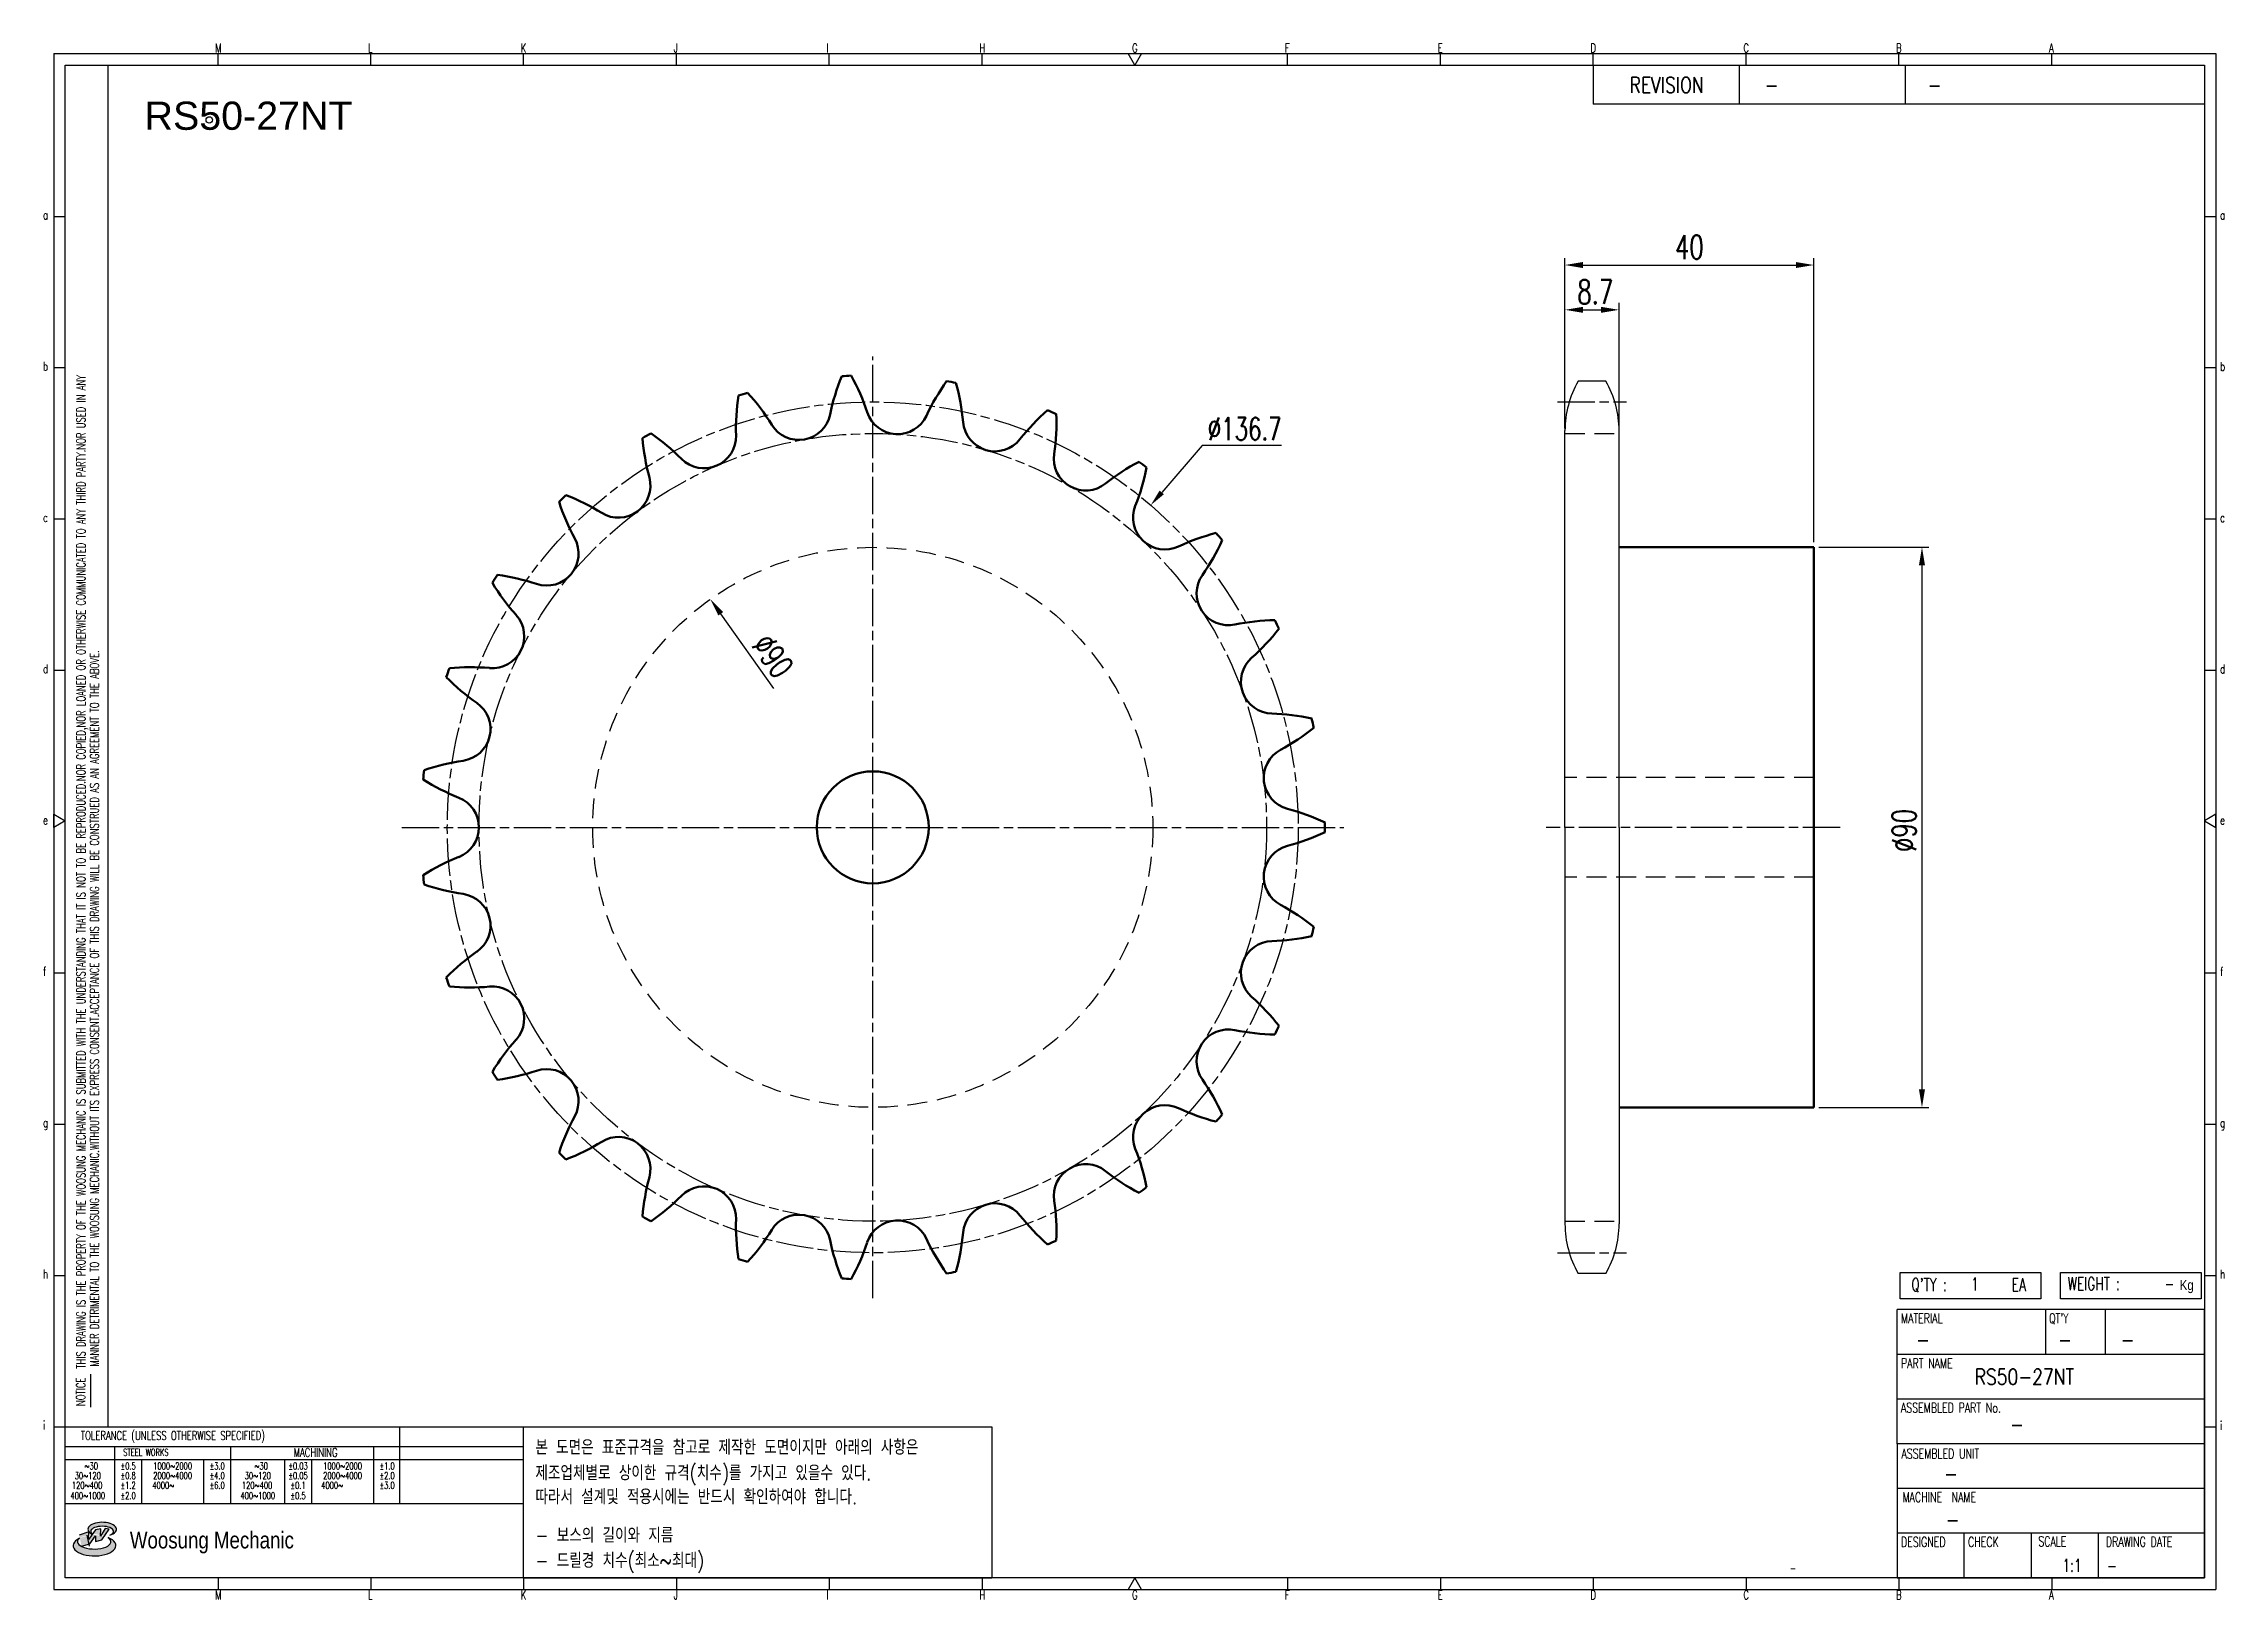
# Model space of a CAD drawing. Header units: millimetres. Extents: x 8308 to 8658, y 4750 to 5000.
import ezdxf
from ezdxf.enums import TextEntityAlignment as Align

# ---------------------------------------------------------------- set-up
doc = ezdxf.new("R2010")
doc.units = ezdxf.units.MM
for name, pattern in [('AM_ISO08W050', [18, 12, -1.5, 3, -1.5]), ('AM_ISO08W050x2', [9, 6, -0.75, 1.5, -0.75]), ('HIDDEN', [9.525, 6.35, -3.175])]:
    doc.linetypes.add(name, pattern=pattern)
for name, color, linetype, lineweight in [('1', 7, 'Continuous', 50), ('22', 30, 'AM_ISO08W050', 25), ('23', 40, 'AM_ISO08W050', 25), ('VIS', 7, 'Continuous', 50)]:
    doc.layers.add(name, color=color, linetype=linetype, lineweight=lineweight)
for name, color, linetype in [('HL', 2, 'HIDDEN'), ('S-DIM', 7, 'Continuous'), ('TITLE', 7, 'Continuous'), ('도면레이아웃', 7, 'Continuous')]:
    doc.layers.add(name, color=color, linetype=linetype)
doc.styles.add('HAN', font='ROMANS.shx', dxfattribs={"width": 0.7, "bigfont": 'whgtxt.shx'})
doc.styles.add('HKD_ST2', font='romans.shx', dxfattribs={"width": 0.7, "height": 4, "bigfont": '@extfont2.shx'})
doc.styles.add('HSG', font='SIMPLEX.shx', dxfattribs={"width": 0.7, "bigfont": 'HSG.shx'})
doc.styles.add('ROMANS', font='romans.shx', dxfattribs={"width": 0.7, "bigfont": 'whgtxt.shx'})
doc.styles.add('SLDTEXTSTYLE4', font='arial.ttf', dxfattribs={"width": 0.8})
doc.styles.get("Standard").update_dxf_attribs({"font": 'arial.ttf'})
doc.dimstyles.new('APP4', dxfattribs={"dimscale": 1.6, "dimtxt": 2.4, "dimasz": 1.8, "dimexe": 0.7, "dimexo": 0.5, "dimgap": 0.6, "dimtad": 1, "dimtoh": 1, "dimdec": 1, "dimrnd": 0.01, "dimzin": 9, "dimdsep": 46, "dimtxsty": 'HSG', "dimcen": 0, "dimclrd": 1, "dimclre": 1, "dimclrt": 256, "dimazin": 2, "dimtp": 1, "dimtm": 1, "dimtfac": 0.5, "dimtdec": 1, "dimtofl": 0, "dimtmove": 0, "dimatfit": 3, "dimfxl": 0, "dimtvp": 1, "dimtolj": 2, "dimlwd": -1, "dimlwe": -1, "dimarcsym": 0})
doc.dimstyles.new('APP6', dxfattribs={"dimscale": 1.5, "dimtxt": 2.4, "dimasz": 1.8, "dimexe": 0.7, "dimexo": 0.5, "dimgap": 0.6, "dimtad": 1, "dimtoh": 1, "dimdec": 1, "dimrnd": 0.01, "dimzin": 9, "dimdsep": 46, "dimtxsty": 'HSG', "dimcen": 0, "dimclrd": 1, "dimclre": 1, "dimclrt": 256, "dimazin": 2, "dimtp": 1, "dimtm": 1, "dimtfac": 0.5, "dimtdec": 1, "dimtofl": 0, "dimtmove": 0, "dimatfit": 3, "dimfxl": 0, "dimtvp": 1, "dimtolj": 2, "dimlwd": -1, "dimlwe": -1, "dimarcsym": 0})

# ---------------------------------------------------------------- blocks, each defined once
blk = doc.blocks.new('SUYWSHJH')
at = {"layer": '도면레이아웃'}
h = blk.add_hatch(color=10, dxfattribs=at)
h.paths.add_polyline_path([(1.544, 35.177), (1.554, 34.966), (1.779, 35.034), (2.054, 35.422), (1.908, 35.446), (1.728, 35.167), (1.741, 35.439), (1.547, 35.405), (1.292, 35.041), (1.295, 35.33), (0.943, 35.208), (1.03, 34.8), (1.336, 34.885)])
edge = h.paths.add_edge_path()
edge.add_ellipse((1.795, 35.421), major_axis=(-0.53, 0), ratio=0.487785, start_angle=122.36065, end_angle=403.39574)
edge.add_line((1.411, 35.244), (1.419, 35.261))
edge.add_ellipse((1.798, 35.344), major_axis=(-0.423, 0), ratio=0.444396, start_angle=131.58977, end_angle=386.19408, ccw=False)
edge = h.paths.add_edge_path()
edge.add_ellipse((1.512, 34.815), major_axis=(-0.793, 0), ratio=0.480113, start_angle=314.67633, end_angle=590.85213)
edge.add_ellipse((1.501, 34.958), major_axis=(-0.62, 0), ratio=0.43311, start_angle=331.7024, end_angle=574.42495, ccw=False)
for p, q in [((0, 90.118), (80.15, 90.118)), ((0, 90.118), (0, 33.191)), ((6.089, 89.693), (6.089, 90.118)), ((11.753, 89.693), (11.753, 90.118)), ((17.418, 89.693), (17.418, 90.118)), ((23.082, 89.693), (23.082, 90.118)), ((28.746, 89.693), (28.746, 90.118)), ((34.411, 89.693), (34.411, 90.118)), ((45.739, 89.693), (45.739, 90.118)), ((51.404, 89.693), (51.404, 90.118)), ((57.068, 89.693), (57.068, 90.118)), ((62.732, 89.693), (62.732, 90.118)), ((68.397, 89.693), (68.397, 90.118)), ((74.061, 89.693), (74.061, 90.118)), ((80.15, 90.118), (80.15, 33.191)), ((0, 84.085), (0.425, 84.085)), ((79.725, 84.085), (80.15, 84.085)), ((0, 78.478), (0.425, 78.478)), ((79.725, 78.478), (80.15, 78.478)), ((0, 72.87), (0.425, 72.87)), ((79.725, 72.87), (80.15, 72.87)), ((0, 67.262), (0.425, 67.262)), ((79.725, 67.262), (80.15, 67.262)), ((0, 56.047), (0.425, 56.047)), ((79.725, 56.047), (80.15, 56.047)), ((0, 50.439), (0.425, 50.439)), ((79.725, 50.439), (80.15, 50.439)), ((0, 44.832), (0.425, 44.832)), ((79.725, 44.832), (80.15, 44.832)), ((1.377, 39.947), (1.377, 41.174)), ((0, 39.224), (0.425, 39.224)), ((79.725, 39.224), (80.15, 39.224)), ((0, 33.191), (80.15, 33.191)), ((6.089, 33.616), (6.089, 33.191)), ((11.753, 33.616), (11.753, 33.191)), ((17.418, 33.616), (17.418, 33.191)), ((23.082, 33.616), (23.082, 33.191)), ((28.746, 33.616), (28.746, 33.191)), ((34.411, 33.616), (34.411, 33.191)), ((45.739, 33.616), (45.739, 33.191)), ((51.404, 33.616), (51.404, 33.191)), ((57.068, 33.616), (57.068, 33.191)), ((62.732, 33.616), (62.732, 33.191)), ((68.397, 33.616), (68.397, 33.191)), ((74.061, 33.616), (74.061, 33.191))]:
    blk.add_line(p, q)
at = {"color": 2}
for p, q in [((2.017, 39.224), (2.017, 89.693)), ((0.425, 39.224), (17.418, 39.224)), ((12.816, 39.224), (12.816, 36.382)), ((17.418, 33.616), (17.418, 39.224)), ((0.425, 38.487), (17.418, 38.487)), ((0.425, 38.012), (17.418, 38.012)), ((2.257, 38.487), (2.257, 36.382)), ((3.257, 38.012), (3.257, 36.382)), ((5.557, 38.012), (5.557, 36.382)), ((6.557, 38.5), (6.557, 36.382)), ((8.557, 38.012), (8.557, 36.382)), ((9.557, 38.026), (9.557, 36.382)), ((11.857, 38.487), (11.857, 36.382)), ((0.425, 36.382), (17.418, 36.382))]:
    blk.add_line(p, q, dxfattribs=at)
at = {"color": 6, "ltscale": 0.5}
for p, q in [((57.068, 89.693), (57.068, 88.246)), ((62.47, 89.693), (62.47, 88.246)), ((68.635, 89.693), (68.635, 88.246)), ((79.725, 88.246), (57.068, 88.246)), ((68.336, 38.59), (68.336, 43.563)), ((79.725, 43.563), (68.336, 43.563)), ((73.827, 43.563), (73.827, 41.905)), ((76.037, 43.563), (76.037, 41.905)), ((79.725, 38.59), (79.725, 43.563)), ((79.725, 41.905), (68.336, 41.905)), ((79.725, 40.248), (68.336, 40.248)), ((68.336, 38.59), (68.336, 33.616)), ((79.725, 38.59), (68.336, 38.59)), ((79.725, 33.616), (79.725, 38.59)), ((79.725, 36.932), (68.336, 36.932)), ((79.725, 35.274), (68.336, 35.274)), ((70.822, 33.616), (70.822, 35.274)), ((73.309, 33.616), (73.309, 35.274)), ((75.796, 33.616), (75.796, 35.274)), ((68.336, 33.616), (79.725, 33.616))]:
    blk.add_line(p, q, dxfattribs=at)
for points in [[(40.075, 89.693), (39.83, 90.118), (40.32, 90.118)], [(0.425, 89.693), (79.725, 89.693), (79.725, 33.616), (0.425, 33.616)], [(0.425, 61.679), (0, 61.433), (0, 61.924)], [(79.725, 61.679), (80.15, 61.433), (80.15, 61.924)], [(40.075, 33.616), (39.83, 33.191), (40.32, 33.191)]]:
    blk.add_lwpolyline(points, close=True)
at = {"layer": 'TITLE', "color": 20}
for p, q in [((68.449, 43.961), (68.449, 44.936)), ((68.449, 44.936), (73.654, 44.936)), ((73.654, 44.936), (73.654, 43.961)), ((74.39, 43.961), (74.39, 44.936)), ((74.39, 44.936), (79.595, 44.936)), ((79.595, 44.936), (79.595, 43.961)), ((73.654, 43.961), (68.449, 43.961)), ((79.595, 43.961), (74.39, 43.961))]:
    blk.add_line(p, q, dxfattribs=at)
at = {"layer": '도면레이아웃'}
for p, q in [((1.295, 35.33), (0.943, 35.208)), ((1.03, 34.8), (1.336, 34.885)), ((1.224, 35.208), (1.311, 34.8)), ((1.224, 35.208), (1.224, 35.208)), ((1.547, 35.405), (1.292, 35.041)), ((1.292, 35.041), (1.295, 35.33)), ((1.336, 34.885), (1.544, 35.177)), ((1.419, 35.261), (1.411, 35.244)), ((1.544, 35.177), (1.554, 34.966)), ((1.741, 35.439), (1.547, 35.405)), ((1.554, 34.966), (1.779, 35.034)), ((1.908, 35.446), (1.728, 35.167)), ((1.728, 35.167), (1.741, 35.439)), ((1.779, 35.034), (2.054, 35.422)), ((2.054, 35.422), (1.908, 35.446))]:
    blk.add_line(p, q, dxfattribs=at)
for centre, major_axis, ratio, start_param, end_param in [((1.795, 35.421), (-0.53, 0), 0.487785, 2.135596, 7.040584), ((1.512, 34.815), (-0.793, 0), 0.480113, 5.492138, 10.312315), ((1.501, 34.958), (-0.62, 0), 0.43311, 5.789299, 10.025607), ((1.798, 35.344), (-0.423, 0), 0.444396, 2.296675, 6.740358)]:
    blk.add_ellipse(centre, major_axis=major_axis, ratio=ratio, start_param=start_param, end_param=end_param, dxfattribs=at)
at = {"color": 4, "style": 'HKD_ST2', "width": 0.7}
for s, p in [('M', (5.988, 90.164)), ('L', (11.652, 90.164)), ('K', (17.316, 90.164)), ('J', (22.981, 90.164)), ('I', (28.645, 90.164)), ('H', (34.309, 90.164)), ('G', (39.974, 90.164)), ('F', (45.638, 90.164)), ('E', (51.302, 90.164)), ('D', (56.967, 90.164)), ('C', (62.631, 90.164)), ('B', (68.295, 90.164)), ('A', (73.96, 90.164)), ('a', (-0.395, 83.976)), ('a', (80.305, 83.97)), ('b', (-0.395, 78.368)), ('b', (80.305, 78.362)), ('c', (-0.395, 72.76)), ('c', (80.305, 72.754)), ('d', (-0.395, 67.153)), ('d', (80.305, 67.147)), ('e', (-0.395, 61.545)), ('e', (80.305, 61.539)), ('f', (-0.395, 55.937)), ('f', (80.305, 55.931)), ('g', (-0.395, 50.33)), ('g', (80.305, 50.324)), ('h', (-0.395, 44.722)), ('h', (80.305, 44.716)), ('i', (-0.395, 39.114)), ('i', (80.305, 39.108)), ('M', (5.988, 32.824)), ('L', (11.652, 32.824)), ('K', (17.316, 32.824)), ('J', (22.981, 32.824)), ('I', (28.645, 32.824)), ('H', (34.309, 32.824)), ('G', (39.974, 32.824)), ('F', (45.638, 32.824)), ('E', (51.302, 32.824)), ('D', (56.967, 32.824)), ('C', (62.631, 32.824)), ('B', (68.295, 32.824)), ('A', (73.96, 32.824))]:
    blk.add_text(s, height=0.326, dxfattribs=at).set_placement(p)
for s, height, style, width, p in [('REVISION', 0.5806, 'HAN', 0.8, (58.415, 88.664)), ('-', 0.581, 'HAN', 0.8, (63.426, 88.664)), ('-', 0.581, 'HAN', 0.8, (69.468, 88.664)), ("Q'TY : ", 0.4746, 'HKD_ST2', 0.7, (68.857, 44.253)), ('1', 0.475, 'HKD_ST2', 0.7, (71.071, 44.275)), ('EA', 0.4746, 'HKD_ST2', 0.7, (72.578, 44.253)), ('WEIGHT : ', 0.4746, 'HKD_ST2', 0.7, (74.65, 44.286)), ('-', 0.581, 'HAN', 0.8, (69.029, 42.157)), ('-', 0.581, 'HAN', 0.8, (74.289, 42.157)), ('-', 0.581, 'HAN', 0.8, (76.623, 42.157)), ('-', 0.581, 'HAN', 0.8, (72.515, 39.013)), ('-', 0.581, 'HAN', 0.8, (70.067, 37.189)), ('-', 0.581, 'HAN', 0.8, (70.126, 35.48)), ('1:1', 0.4746, 'HKD_ST2', 0.7, (74.458, 33.848)), ('-', 0.475, 'HKD_ST2', 0.7, (76.112, 33.837))]:
    blk.add_text(s, height=height, dxfattribs=dict(style=style, width=width)).set_placement(p)
at = {"color": 6, "style": 'HKD_ST2', "width": 0.7}
for s, p in [(' THIS DRAWING IS THE PROPERTY OF THE WOOSUNG MECHANIC IS SUBMITTED WITH THE UNDERSTANDING THAT IT IS NOT TO BE REPRODUCED.NOR COPIED,NOR LOANED OR OTHERWISE COMMUNICATED TO ANY THIRD PARTY.NOR USED IN ANY', (1.173, 41.217)), ('MANNER DETRIMENTAL TO THE WOOSUNG MECHANIC.WITHOUT ITS EXPRESS CONSENT.ACCEPTANCE OF THIS DRAWING WILL BE CONSTRUED AS AN AGREEMENT TO THE ABOVE.', (1.672, 41.447))]:
    blk.add_text(s, height=0.326266, rotation=90, dxfattribs=at).set_placement(p)
at = {"style": 'HKD_ST2', "width": 0.7}
blk.add_text('-', height=0.475, dxfattribs=at).set_placement((78.613, 44.286), align=Align.RIGHT)
at = {"color": 4, "style": 'HKD_ST2', "width": 0.7}
for s, height, p in [('MATERIAL', 0.3651, (68.474, 43.425)), ("QT'Y", 0.3651, (73.965, 43.425)), ('PART NAME', 0.3651, (68.474, 41.756)), ('ASSEMBLED PART No.', 0.36511, (68.474, 40.109)), ('ASSEMBLED UNIT', 0.36511, (68.49, 38.408)), ('MACHINE  NAME', 0.36511, (68.532, 36.794)), ('DESIGNED', 0.3651, (68.474, 35.136)), ('CHECK', 0.3651, (70.961, 35.136)), ('SCALE', 0.3651, (73.566, 35.153)), ('DRAWING DATE', 0.36511, (76.071, 35.141))]:
    blk.add_text(s, height=height, dxfattribs=at).set_placement(p, align=Align.TOP_LEFT)
at = {"style": 'HKD_ST2', "width": 0.7}
blk.add_text('NOTICE', height=0.3263, rotation=90, dxfattribs=at).set_placement((1.163, 39.988))
for s, height, style, width, p in [('TOLERANCE (UNLESS OTHERWISE SPECIFIED)', 0.32627, 'HKD_ST2', 0.7, (4.417, 38.896)), ('-', 0.326, 'ROMANS', 0.65, (64.469, 33.975))]:
    blk.add_text(s, height=height, dxfattribs=dict(style=style, width=width)).set_placement(p, align=Align.MIDDLE_CENTER)
at = {"color": 4, "style": 'HKD_ST2', "width": 0.7}
for s, height, p in [('STEEL WORKS', 0.26101, (3.416, 38.268)), ('MACHINING', 0.3263, (9.707, 38.27)), ('%%P0.5', 0.261, (2.757, 37.762)), ('%%P0.8', 0.261, (2.757, 37.411)), ('%%P3.0', 0.261, (6.057, 37.762)), ('%%P4.0', 0.261, (6.057, 37.411)), ('%%P0.03', 0.261, (9.057, 37.762)), ('%%P0.05', 0.261, (9.057, 37.411)), ('%%P1.0', 0.261, (12.357, 37.762)), ('%%P2.0', 0.261, (12.357, 37.411)), ('%%P1.2', 0.261, (2.757, 37.045)), ('%%P2.0', 0.261, (2.757, 36.67)), ('%%P6.0', 0.261, (6.057, 37.045)), ('%%P0.1', 0.261, (9.057, 37.045)), ('%%P0.5', 0.261, (9.057, 36.67)), ('%%P3.0', 0.261, (12.357, 37.045))]:
    blk.add_text(s, height=height, dxfattribs=at).set_placement(p, align=Align.MIDDLE)
for s, height, p in [('30%%126120', 0.261, (1.263, 37.411)), ('%%12630', 0.261, (1.389, 37.762)), ('2000%%1264000', 0.26101, (4.407, 37.411)), ('1000%%1262000', 0.26101, (4.407, 37.762)), ('30%%126120', 0.261, (7.563, 37.411)), ('%%12630', 0.261, (7.689, 37.762)), ('2000%%1264000', 0.26101, (10.707, 37.411)), ('1000%%1262000', 0.26101, (10.707, 37.762)), ('400%%1261000', 0.26101, (1.263, 36.67)), ('120%%126400', 0.26101, (1.237, 37.045)), ('4000%%126', 0.261, (4.061, 37.045)), ('400%%1261000', 0.26101, (7.563, 36.67)), ('120%%126400', 0.26101, (7.537, 37.045)), ('4000%%126', 0.261, (10.321, 37.045))]:
    blk.add_text(s, height=height, dxfattribs=at).set_placement(p, align=Align.MIDDLE_CENTER)
at = {"color": 1, "style": 'SLDTEXTSTYLE4', "width": 0.8}
blk.add_text('Woosung Mechanic', height=0.61957, dxfattribs=at).set_placement((2.822, 34.711))
at = {"layer": 'TITLE', "width": 0.8}
blk.add_text('Kg', height=0.3789, dxfattribs=at).set_placement((78.807, 44.286))
blk = doc.blocks.new('*D156')
at = {"layer": 'Defpoints', "color": 0, "transparency": 16777216}
for p in [(8485.73, 4926), (8396.4, 4822.47)]:
    blk.add_point(p, dxfattribs=at)
at = {"layer": 'S-DIM', "color": 1, "transparency": 16777216}
for p, q in [((8493.99, 4935.57), (8487.5, 4928.04)), ((8506.77, 4935.57), (8493.99, 4935.57))]:
    blk.add_line(p, q, dxfattribs=at)
blk.add_solid([(8487.15, 4928.34), (8487.84, 4927.75), (8485.73, 4926)], dxfattribs=at)
at = {"layer": 'S-DIM', "transparency": 16777216, "insert": (8500.83, 4938.27), "char_height": 3.6, "attachment_point": 5, "style": 'HSG'}
blk.add_mtext('\\A2;∅136.7', dxfattribs=at)
blk = doc.blocks.new('*D157')
at = {"layer": 'Defpoints', "color": 0, "transparency": 16777216}
for p in [(8414.96, 4910.89), (8467.16, 4837.57)]:
    blk.add_point(p, dxfattribs=at)
at = {"layer": 'S-DIM', "color": 1, "transparency": 16777216}
blk.add_line((8425.18, 4896.55), (8416.64, 4908.54), dxfattribs=at)
blk.add_solid([(8417.03, 4908.82), (8416.24, 4908.27), (8414.96, 4910.89)], dxfattribs=at)
at = {"layer": 'S-DIM', "transparency": 16777216, "insert": (8425, 4901.76), "char_height": 3.84, "attachment_point": 5, "rotation": 305.4493, "style": 'HSG'}
blk.add_mtext('\\A2;∅90', dxfattribs=at)
blk = doc.blocks.new('*D153')
at = {"layer": 'Defpoints', "color": 0, "transparency": 16777216}
for p in [(8560.99, 4957.39), (8552.29, 4937.52), (8560.99, 4937.52)]:
    blk.add_point(p, dxfattribs=at)
at = {"layer": 'S-DIM', "color": 1, "transparency": 16777216}
for p, q in [((8552.29, 4938.32), (8552.29, 4958.51)), ((8555.17, 4957.39), (8558.11, 4957.39)), ((8560.99, 4938.32), (8560.99, 4958.51))]:
    blk.add_line(p, q, dxfattribs=at)
for points in [[(8555.17, 4957.87), (8555.17, 4956.91), (8552.29, 4957.39)], [(8558.11, 4957.87), (8558.11, 4956.91), (8560.99, 4957.39)]]:
    blk.add_solid(points, dxfattribs=at)
at = {"layer": 'S-DIM', "transparency": 16777216, "insert": (8557.17, 4960.27), "char_height": 3.84, "attachment_point": 5, "style": 'HSG'}
blk.add_mtext('\\A2;8.7', dxfattribs=at)
blk = doc.blocks.new('*D154')
at = {"layer": 'Defpoints', "color": 0, "transparency": 16777216}
for p in [(8592.29, 4964.59), (8552.29, 4937.52), (8592.29, 4919.23)]:
    blk.add_point(p, dxfattribs=at)
at = {"layer": 'S-DIM', "color": 1, "transparency": 16777216}
for p, q in [((8552.29, 4938.32), (8552.29, 4965.71)), ((8555.17, 4964.59), (8589.41, 4964.59)), ((8592.29, 4920.03), (8592.29, 4965.71))]:
    blk.add_line(p, q, dxfattribs=at)
for points in [[(8555.17, 4965.07), (8555.17, 4964.11), (8552.29, 4964.59)], [(8589.41, 4965.07), (8589.41, 4964.11), (8592.29, 4964.59)]]:
    blk.add_solid(points, dxfattribs=at)
at = {"layer": 'S-DIM', "transparency": 16777216, "insert": (8572.29, 4967.47), "char_height": 3.84, "attachment_point": 5, "style": 'HSG'}
blk.add_mtext('\\A2;40', dxfattribs=at)
blk = doc.blocks.new('*D155')
at = {"layer": 'Defpoints', "color": 0, "transparency": 16777216}
for p in [(8592.29, 4919.23), (8592.29, 4829.23), (8609.67, 4829.23)]:
    blk.add_point(p, dxfattribs=at)
at = {"layer": 'S-DIM', "color": 1, "transparency": 16777216}
for p, q in [((8593.09, 4919.23), (8610.79, 4919.23)), ((8609.67, 4916.35), (8609.67, 4832.11)), ((8593.09, 4829.23), (8610.79, 4829.23))]:
    blk.add_line(p, q, dxfattribs=at)
for points in [[(8609.19, 4916.35), (8610.15, 4916.35), (8609.67, 4919.23)], [(8609.19, 4832.11), (8610.15, 4832.11), (8609.67, 4829.23)]]:
    blk.add_solid(points, dxfattribs=at)
at = {"layer": 'S-DIM', "transparency": 16777216, "insert": (8606.79, 4873.73), "char_height": 3.84, "attachment_point": 5, "rotation": 90, "style": 'HSG'}
blk.add_mtext('\\A2;%%c90', dxfattribs=at)

msp = doc.modelspace()

# ---------------------------------------------------------------- linework, layer by layer
for p, q in [((8558.87, 4945.91), (8554.42, 4945.91)), ((8552.29, 4874.23), (8552.29, 4937.98)), ((8560.99, 4874.23), (8560.99, 4937.98)), ((8552.29, 4874.23), (8552.29, 4810.49)), ((8560.99, 4874.23), (8560.99, 4810.49)), ((8558.87, 4802.55), (8554.42, 4802.55))]:
    msp.add_line(p, q)
at = {"color": 4}
msp.add_lwpolyline([(8384.95, 4777.91), (8460.21, 4777.91), (8460.21, 4753.6), (8384.95, 4753.6)], close=True, dxfattribs=at)
msp.add_circle((8334.44, 4987.9), 0.524)
for centre, start, end in [((8568.17, 4937.98), 150, 180), ((8545.12, 4937.98), 0, 30), ((8568.17, 4810.49), 180, 210), ((8545.12, 4810.49), 330, 0)]:
    msp.add_arc(centre, 15.87, start, end)
at = {"layer": '1'}
for centre, radius, start, end in [((8468.83, 4933.43), 35.36, 157.8953, 168.3333), ((8441.06, 4874.23), 72.67, 92.7307, 93.936), ((8406.61, 4929.8), 35.36, 18.3333, 28.7714), ((8481.74, 4925.43), 35.36, 144.5619, 155), ((8441.06, 4874.23), 72.67, 79.3974, 80.6026), ((8420.35, 4936.25), 35.36, 5, 15.4381), ((8454.43, 4938.24), 35.36, 171.2286, 181.6667), ((8441.06, 4874.23), 72.67, 106.064, 107.2693), ((8394.72, 4920.36), 35.36, 31.6667, 42.1047), ((8429.18, 4941.62), 5.13, 211.6667, 348.3333), ((8445.04, 4942.54), 5.13, 198.3333, 335), ((8460.69, 4939.78), 5.13, 185, 321.6667), ((8492.45, 4914.67), 35.36, 131.2286, 141.6667), ((8441.06, 4874.23), 72.67, 66.064, 67.2693), ((8435.22, 4939.36), 35.36, 351.6667, 2.1047), ((8441.06, 4874.23), 72.67, 119.3974, 120.6026), ((8439.31, 4939.6), 35.36, 184.5619, 195), ((8385.33, 4908.43), 35.36, 45, 55.4381), ((8413.96, 4937.06), 5.13, 225, 1.6667), ((8475.28, 4933.49), 5.13, 171.6667, 308.3333), ((8500.39, 4901.73), 35.36, 117.8953, 128.3333), ((8450.39, 4938.95), 35.36, 338.3333, 348.7714), ((8441.06, 4874.23), 72.67, 52.7307, 53.936), ((8441.06, 4874.23), 72.67, 132.7307, 133.936), ((8378.95, 4894.66), 35.36, 58.3333, 68.7714), ((8400.2, 4929.12), 5.13, 238.3333, 15), ((8424.29, 4937.43), 35.36, 197.8953, 208.3333), ((8488.02, 4924), 5.13, 158.3333, 295), ((8388.65, 4918.21), 5.13, 251.6667, 28.3333), ((8505.13, 4887.31), 35.36, 104.5619, 115), ((8441.06, 4874.23), 72.67, 39.3974, 40.6026), ((8465.06, 4935.05), 35.36, 325, 335.4381), ((8441.06, 4874.23), 72.67, 146.064, 147.2693), ((8410.16, 4931.86), 35.36, 211.2286, 221.6667), ((8375.91, 4879.78), 35.36, 71.6667, 82.1047), ((8498.23, 4911.83), 5.13, 145, 281.6667), ((8379.92, 4904.94), 5.13, 265, 41.6667), ((8506.42, 4872.18), 35.36, 91.2286, 101.6667), ((8441.06, 4874.23), 72.67, 26.064, 27.2693), ((8478.44, 4927.88), 35.36, 311.6667, 322.1047), ((8441.06, 4874.23), 72.67, 159.3974, 160.6026), ((8376.39, 4864.61), 35.36, 85, 95.4381), ((8505.36, 4897.63), 5.13, 131.6667, 268.3333), ((8397.71, 4923.18), 35.36, 224.5619, 235), ((8374.49, 4890.01), 5.13, 278.3333, 55), ((8504.18, 4857.16), 35.36, 77.8953, 88.3333), ((8489.81, 4917.81), 35.36, 298.3333, 308.7714), ((8441.06, 4874.23), 72.67, 12.7307, 13.936), ((8509.02, 4882.18), 5.13, 118.3333, 255), ((8441.06, 4874.23), 72.67, 172.7307, 173.936), ((8387.59, 4911.86), 35.36, 237.8953, 248.3333), ((8380.35, 4849.95), 35.36, 98.3333, 108.7714), ((8372.64, 4874.23), 5.13, 291.6667, 68.3333), ((8498.55, 4843.07), 35.36, 64.5619, 75), ((8441.06, 4874.23), 72.67, 359.3974, 0.6026), ((8498.55, 4905.4), 35.36, 285, 295.4381), ((8387.59, 4836.61), 35.36, 111.6667, 122.1047), ((8509.02, 4866.29), 5.13, 105, 241.6667), ((8441.06, 4874.23), 72.67, 186.064, 187.2693), ((8380.35, 4898.51), 35.36, 251.2286, 261.6667), ((8374.49, 4858.45), 5.13, 305, 81.6667), ((8489.81, 4830.65), 35.36, 51.2286, 61.6667), ((8441.06, 4874.23), 72.67, 346.064, 347.2693), ((8397.71, 4825.29), 35.36, 125, 135.4381), ((8505.36, 4850.83), 5.13, 91.6667, 228.3333), ((8504.18, 4891.3), 35.36, 271.6667, 282.1047), ((8441.06, 4874.23), 72.67, 199.3974, 200.6026), ((8376.39, 4883.86), 35.36, 264.5619, 275), ((8379.92, 4843.52), 5.13, 318.3333, 95), ((8478.44, 4820.59), 35.36, 37.8953, 48.3333), ((8410.16, 4816.61), 35.36, 138.3333, 148.7714), ((8498.23, 4836.63), 5.13, 78.3333, 215), ((8506.42, 4876.28), 35.36, 258.3333, 268.7714), ((8441.06, 4874.23), 72.67, 332.7307, 333.936), ((8441.06, 4874.23), 72.67, 212.7307, 213.936), ((8375.91, 4868.68), 35.36, 277.8953, 288.3333), ((8388.65, 4830.25), 5.13, 331.6667, 108.3333), ((8465.06, 4813.41), 35.36, 24.5619, 35), ((8488.02, 4824.46), 5.13, 65, 201.6667), ((8424.29, 4811.04), 35.36, 151.6667, 162.1047), ((8505.13, 4861.16), 35.36, 245, 255.4381), ((8441.06, 4874.23), 72.67, 319.3974, 320.6026), ((8378.95, 4853.81), 35.36, 291.2286, 301.6667), ((8400.2, 4819.35), 5.13, 345, 121.6667), ((8450.39, 4809.52), 35.36, 11.2286, 21.6667), ((8441.06, 4874.23), 72.67, 226.064, 227.2693), ((8475.28, 4814.98), 5.13, 51.6667, 188.3333), ((8500.39, 4846.74), 35.36, 231.6667, 242.1047), ((8439.31, 4808.87), 35.36, 165, 175.4381), ((8413.96, 4811.41), 5.13, 358.3333, 135), ((8441.06, 4874.23), 72.67, 306.064, 307.2693), ((8385.33, 4840.03), 35.36, 304.5619, 315), ((8429.18, 4806.85), 5.13, 11.6667, 148.3333), ((8460.69, 4808.68), 5.13, 38.3333, 175), ((8492.45, 4833.8), 35.36, 218.3333, 228.7714), ((8435.22, 4809.11), 35.36, 357.8953, 8.3333), ((8441.06, 4874.23), 72.67, 239.3974, 240.6026), ((8454.43, 4810.23), 35.36, 178.3333, 188.7714), ((8394.72, 4828.1), 35.36, 317.8953, 328.3333), ((8445.04, 4805.93), 5.13, 25, 161.6667), ((8420.35, 4812.21), 35.36, 344.5619, 355), ((8441.06, 4874.23), 72.67, 252.7307, 253.936), ((8468.83, 4815.04), 35.36, 191.6667, 202.1047), ((8406.61, 4818.66), 35.36, 331.2286, 341.6667), ((8481.74, 4823.04), 35.36, 205, 215.4381), ((8441.06, 4874.23), 72.67, 292.7307, 293.936), ((8441.06, 4874.23), 72.67, 266.064, 267.2693), ((8441.06, 4874.23), 72.67, 279.3974, 280.6026)]:
    msp.add_arc(centre, radius, start, end, dxfattribs=at)
at = {"layer": '22', "linetype": 'AM_ISO08W050x2'}
for p, q in [((8551.11, 4942.6), (8562.17, 4942.6)), ((8551.11, 4805.86), (8562.17, 4805.86))]:
    msp.add_line(p, q, dxfattribs=at)
at = {"layer": '23', "color": 4, "linetype": 'AM_ISO08W050x2'}
for p, q in [((8441.06, 4798.56), (8441.06, 4949.9)), ((8365.39, 4874.23), (8516.74, 4874.23)), ((8596.51, 4874.23), (8549.26, 4874.23))]:
    msp.add_line(p, q, dxfattribs=at)
for radius in [68.37, 63.29]:
    msp.add_circle((8441.06, 4874.23), radius, dxfattribs=at)
at = {"layer": 'HL', "ltscale": 0.5}
for p, q in [((8552.29, 4937.52), (8560.99, 4937.52)), ((8592.29, 4882.23), (8552.29, 4882.23)), ((8592.29, 4866.23), (8552.29, 4866.23)), ((8552.29, 4810.95), (8560.99, 4810.95))]:
    msp.add_line(p, q, dxfattribs=at)
msp.add_circle((8441.06, 4874.23), 45, dxfattribs=at)
at = {"layer": 'VIS'}
for p, q in [((8592.29, 4919.23), (8560.99, 4919.23)), ((8592.29, 4919.23), (8592.29, 4829.23)), ((8592.29, 4829.23), (8560.99, 4829.23))]:
    msp.add_line(p, q, dxfattribs=at)
msp.add_circle((8441.06, 4874.23), 9, dxfattribs=at)

# ---------------------------------------------------------------- block references
at = {"xscale": 4.335323395457954, "yscale": 4.335323395457954, "zscale": 4.335323395457954}
msp.add_blockref('SUYWSHJH', (8309.44, 4607.87), dxfattribs=at)

# ---------------------------------------------------------------- texts
at = {"color": 2}
msp.add_text('RS50-27NT', height=4.53, dxfattribs=at).set_placement((8324.04, 4986.32))
at = {"style": 'HAN', "width": 0.8}
msp.add_text('RS50-27NT', height=2.517, dxfattribs=at).set_placement((8618.15, 4784.68))
at = {"color": 4, "style": 'HAN', "width": 0.8}
for s, p in [('본 도면은 표준규격을 참고로 제작한 도면이지만 아래의 사항은', (8386.84, 4773.41)), ('제조업체별로 상이한 규격(치수)를 가지고 있을수 있다.', (8386.84, 4769.29)), ('따라서 설계및 적용시에는 반드시 확인하여야 합니다.', (8386.84, 4765.45)), ('- 보스의 길이와 지름', (8386.84, 4759.28)), ('- 드릴경 치수(최소~최대)', (8386.84, 4755.22))]:
    msp.add_text(s, height=2.3817, dxfattribs=at).set_placement(p)

# ---------------------------------------------------------------- dimensions: what is measured, and where the dimension line sits
at = {"layer": 'S-DIM', "color": 3}
dim = msp.add_linear_dim(base=(8592.29, 4964.59), p1=(8552.29, 4937.52), p2=(8592.29, 4919.23), dimstyle='APP4', dxfattribs=at)
dim.commit()
dim.dimension.update_dxf_attribs({"geometry": '*D154', "text_midpoint": (8572.29, 4967.47)})
dim = msp.add_linear_dim(base=(8560.99, 4957.39), p1=(8552.29, 4937.52), p2=(8560.99, 4937.52), dimstyle='APP4', dxfattribs=at)
dim.commit()
dim.dimension.update_dxf_attribs({"geometry": '*D153', "text_midpoint": (8557.17, 4957.39), "dimtype": 160})
for p1, p2, dimstyle, picture, middle in [((8396.4, 4822.47), (8485.73, 4926), 'APP6', '*D156', (8500.83, 4935.57)), ((8467.16, 4837.57), (8414.96, 4910.89), 'APP4', '*D157', (8422.65, 4900.09))]:
    dim = msp.add_diameter_dim_2p(p1=p1, p2=p2, dimstyle=dimstyle, dxfattribs=at)
    dim.commit()
    dim.dimension.update_dxf_attribs({"geometry": picture, "text_midpoint": middle, "dimtype": 163})
dim = msp.add_linear_dim(base=(8609.67, 4829.23), p1=(8592.29, 4919.23), p2=(8592.29, 4829.23), angle=90, text='%%c<>', dimstyle='APP4', dxfattribs=at)
dim.commit()
dim.dimension.update_dxf_attribs({"geometry": '*D155', "text_midpoint": (8609.67, 4873.73), "dimtype": 160})

doc.saveas('drawing.dxf')
